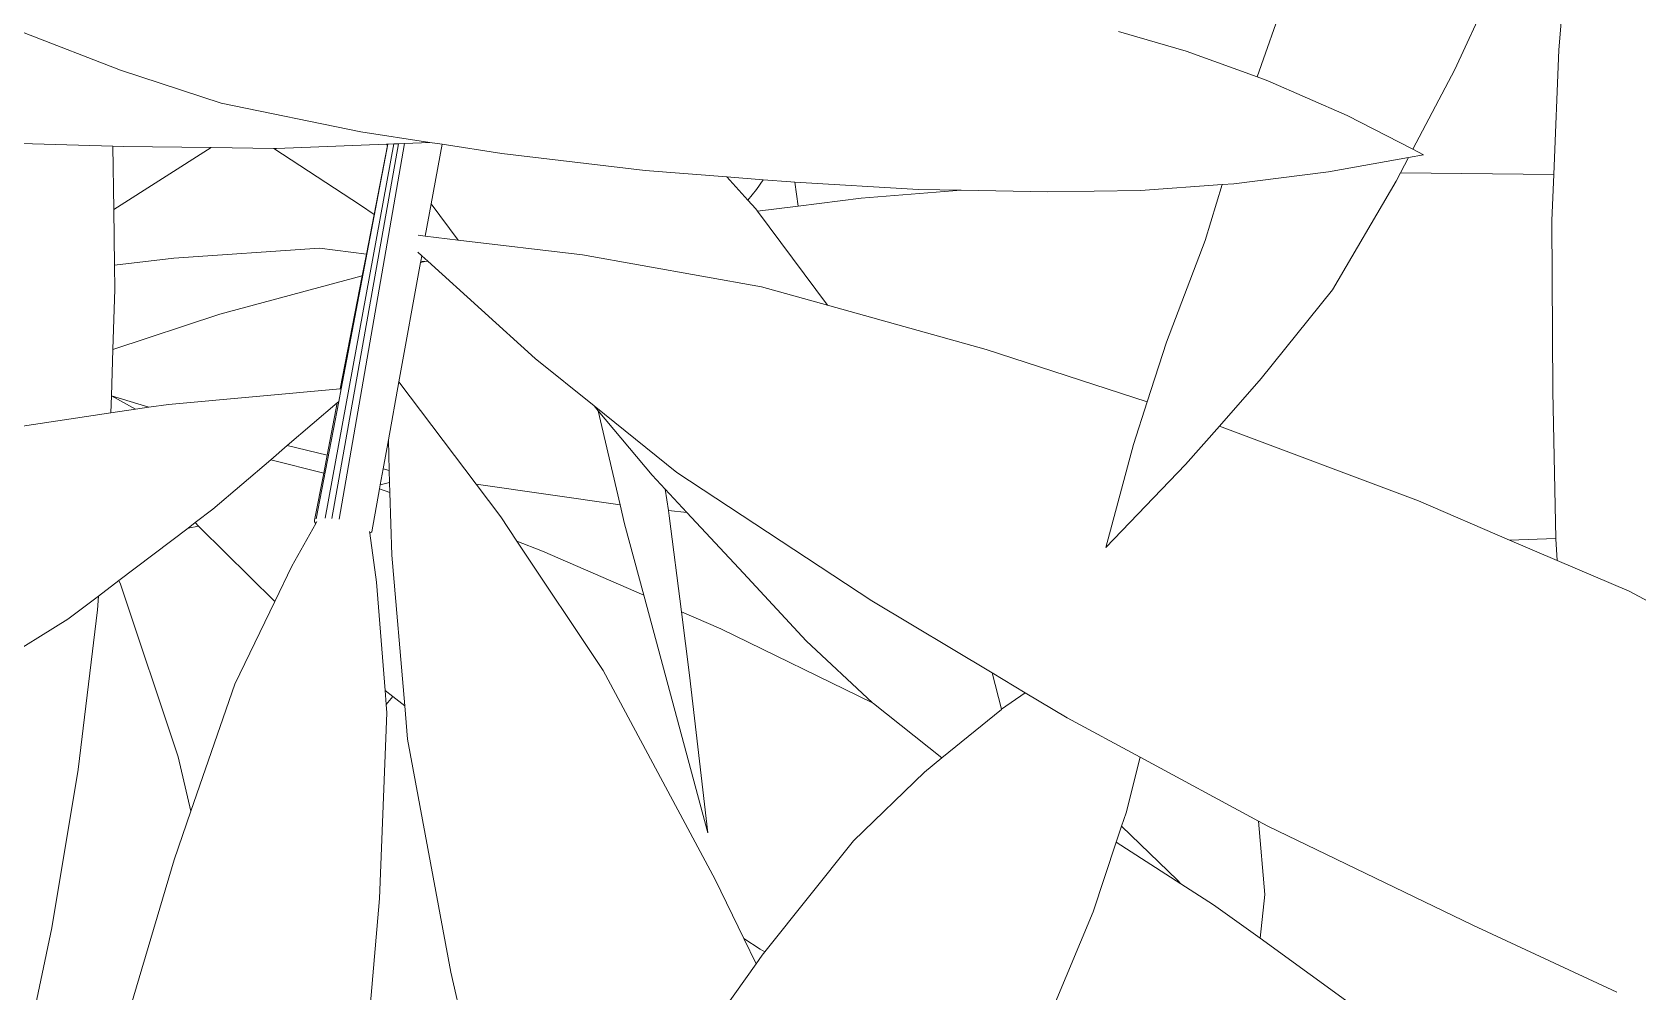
# Model space of a CAD drawing. Header units: millimetres. Extents: x 18 to 174501, y 22 to 24571.
# Drawn here: x 18458.6 to 18596.1, y 21931.9 to 22014.1 of the extents above; entities that cross this region are included whole.
import ezdxf

# ---------------------------------------------------------------- set-up
doc = ezdxf.new("R2010")
doc.units = ezdxf.units.MM
doc.header["$MEASUREMENT"] = 0
doc.layers.add('Edges', color=7, linetype='Continuous', lineweight=18)
doc.layers.add('tampak', color=7, linetype='Continuous')

# ---------------------------------------------------------------- blocks, each defined once
blk = doc.blocks.new('OUTDOOR')
at = {"layer": 'tampak', "transparency": 33554687}
h = blk.add_hatch(dxfattribs=at)
h.set_pattern_fill('CROSS', scale=400)
h.paths.add_polyline_path([(1833117.56, 62258.33), (1829017.56, 62258.33), (1829017.56, 55399.79), (1833117.56, 55399.79)])
blk = doc.blocks.new('BAMBOOPLAN')
at = {"layer": 'Edges'}
for p, q in [((7.0946, -2.2844), (7.1594, -2.1439)), ((7.2219, -2.2601), (7.2296, -2.1703)), ((6.8528, -2.2933), (6.8858, -2.199)), ((6.7663, -2.262), (6.6832, -2.2377)), ((5.4629, -2.2852), (5.345, -2.2394)), ((6.8528, -2.2933), (6.7663, -2.262)), ((7.2157, -2.4127), (7.2219, -2.2601)), ((5.5861, -2.3253), (5.4629, -2.2852)), ((6.8662, -2.2981), (6.8528, -2.2933)), ((7.0433, -2.3819), (7.0946, -2.2844)), ((6.963, -2.3404), (6.8662, -2.2981)), ((5.7569, -2.3604), (5.5861, -2.3253)), ((7.0433, -2.3819), (6.963, -2.3404)), ((5.4536, -2.378), (5.249, -2.3723)), ((5.7882, -2.3756), (5.6539, -2.3808)), ((5.7973, -2.3752), (5.7134, -2.8328)), ((5.8031, -2.375), (5.7213, -2.8333)), ((5.8102, -2.3747), (5.7302, -2.8343)), ((5.7328, -2.6747), (5.79, -2.3755)), ((5.8411, -2.3735), (5.7569, -2.3604)), ((5.7899, -2.3755), (5.7882, -2.3756)), ((5.7895, -2.3773), (5.7882, -2.3756)), ((5.7895, -2.3773), (5.7899, -2.3755)), ((5.79, -2.3755), (5.7899, -2.3755)), ((5.7973, -2.3752), (5.79, -2.3755)), ((5.8031, -2.375), (5.7973, -2.3752)), ((5.8102, -2.3747), (5.8031, -2.375)), ((5.8411, -2.3735), (5.8102, -2.3747)), ((5.8413, -2.3735), (5.8411, -2.3735)), ((5.8561, -2.3758), (5.8413, -2.3735)), ((5.8429, -2.4486), (5.8561, -2.3758)), ((5.9293, -2.3872), (5.8561, -2.3758)), ((5.4663, -2.3783), (5.4536, -2.378)), ((5.4546, -2.4556), (5.4536, -2.378)), ((5.5739, -2.3797), (5.4546, -2.4556)), ((5.5739, -2.3797), (5.4663, -2.3783)), ((5.6505, -2.3807), (5.5739, -2.3797)), ((5.7564, -2.45), (5.6505, -2.3807)), ((5.6539, -2.3808), (5.6505, -2.3807)), ((5.7731, -2.4618), (5.7895, -2.3773)), ((6.1047, -2.4077), (5.9293, -2.3872)), ((7.038, -2.392), (6.9402, -2.4095)), ((7.0282, -2.4106), (7.038, -2.392)), ((7.0564, -2.3887), (7.038, -2.392)), ((7.0564, -2.3887), (7.0433, -2.3819)), ((6.2046, -2.4156), (6.1047, -2.4077)), ((6.9402, -2.4095), (6.8246, -2.424)), ((7.0228, -2.4208), (7.0282, -2.4106)), ((7.2157, -2.4127), (7.0282, -2.4106)), ((7.2134, -2.4689), (7.2157, -2.4127)), ((6.2303, -2.4442), (6.2046, -2.4156)), ((6.2489, -2.4191), (6.2046, -2.4156)), ((6.2303, -2.4442), (6.2406, -2.4312)), ((6.2406, -2.4312), (6.2489, -2.4191)), ((6.2827, -2.4218), (6.2489, -2.4191)), ((6.2876, -2.4221), (6.2827, -2.4218)), ((6.2916, -2.4513), (6.2876, -2.4221)), ((6.4388, -2.431), (6.2876, -2.4221)), ((6.4908, -2.4319), (6.3688, -2.4416)), ((6.4908, -2.4319), (6.4388, -2.431)), ((6.5968, -2.4338), (6.4908, -2.4319)), ((6.7101, -2.4321), (6.5968, -2.4338)), ((6.8102, -2.425), (6.7101, -2.4321)), ((6.7893, -2.4935), (6.8102, -2.425)), ((6.8246, -2.424), (6.8102, -2.425)), ((6.9452, -2.5539), (7.0228, -2.4208)), ((5.7731, -2.4618), (5.7564, -2.45)), ((5.8357, -2.488), (5.8429, -2.4486)), ((5.876, -2.4928), (5.8429, -2.4486)), ((6.2397, -2.4547), (6.2303, -2.4442)), ((6.2916, -2.4513), (6.2418, -2.4575)), ((6.3688, -2.4416), (6.2916, -2.4513)), ((5.4555, -2.5236), (5.4546, -2.4556)), ((5.7636, -2.51), (5.7731, -2.4618)), ((6.2418, -2.4575), (6.2397, -2.4547)), ((6.3275, -2.5724), (6.2418, -2.4575)), ((7.2145, -2.6779), (7.2134, -2.4689)), ((5.8357, -2.488), (5.8268, -2.487)), ((5.876, -2.4928), (5.8357, -2.488)), ((6.0278, -2.5109), (5.876, -2.4928)), ((6.7422, -2.6176), (6.7893, -2.4935)), ((5.7061, -2.5027), (5.5282, -2.5148)), ((5.7636, -2.51), (5.7061, -2.5027)), ((5.7585, -2.5365), (5.7636, -2.51)), ((5.8314, -2.512), (5.8266, -2.5077)), ((5.8302, -2.5185), (5.8314, -2.512)), ((5.8387, -2.5186), (5.8314, -2.512)), ((6.2468, -2.5499), (6.0278, -2.5109)), ((5.5282, -2.5148), (5.4555, -2.5236)), ((5.4559, -2.5531), (5.4555, -2.5236)), ((5.8034, -2.6663), (5.8299, -2.5201)), ((5.8299, -2.5201), (5.8302, -2.5185)), ((5.8353, -2.5192), (5.8299, -2.5201)), ((5.8353, -2.5192), (5.8302, -2.5185)), ((5.8387, -2.5186), (5.8353, -2.5192)), ((5.9702, -2.6376), (5.8387, -2.5186)), ((5.7585, -2.5365), (5.5846, -2.5833)), ((5.7315, -2.6748), (5.7585, -2.5365)), ((6.3275, -2.5724), (6.2468, -2.5499)), ((5.4536, -2.6267), (5.4559, -2.5531)), ((6.8579, -2.6622), (6.9452, -2.5539)), ((5.5846, -2.5833), (5.4536, -2.6267)), ((6.5217, -2.6267), (6.3275, -2.5724)), ((5.4518, -2.6834), (5.4536, -2.6267)), ((6.7185, -2.6907), (6.5217, -2.6267)), ((6.7185, -2.6907), (6.7422, -2.6176)), ((6.042, -2.6955), (5.9702, -2.6376)), ((5.7905, -2.7372), (5.8034, -2.6663)), ((5.8977, -2.7914), (5.8034, -2.6663)), ((6.8068, -2.7203), (6.8579, -2.6622)), ((5.4511, -2.7043), (5.4518, -2.6835)), ((5.4976, -2.6974), (5.4518, -2.6834)), ((5.4518, -2.6835), (5.4518, -2.6834)), ((5.4813, -2.6998), (5.4518, -2.6835)), ((5.5218, -2.6938), (5.7315, -2.6748)), ((5.7298, -2.6904), (5.7328, -2.6747)), ((5.7315, -2.6748), (5.7328, -2.6747)), ((7.218, -2.8577), (7.2145, -2.6779)), ((5.3018, -2.7265), (5.4511, -2.7043)), ((5.4511, -2.7043), (5.4813, -2.6998)), ((5.4813, -2.6998), (5.4976, -2.6974)), ((5.4976, -2.6974), (5.5218, -2.6938)), ((5.6669, -2.7442), (5.7281, -2.6919)), ((5.7024, -2.8339), (5.7298, -2.6904)), ((5.7156, -2.7561), (5.7281, -2.6919)), ((5.7281, -2.6919), (5.7298, -2.6904)), ((6.0471, -2.7016), (6.042, -2.6955)), ((6.1434, -2.7771), (6.042, -2.6955)), ((6.074, -2.8168), (6.0471, -2.7016)), ((6.1133, -2.7805), (6.0471, -2.7016)), ((6.7017, -2.7428), (6.7185, -2.6907)), ((6.7654, -2.7673), (6.8068, -2.7203)), ((7.0503, -2.8119), (6.8068, -2.7203)), ((5.6466, -2.7615), (5.6669, -2.7442)), ((5.7156, -2.7561), (5.6669, -2.7442)), ((5.7841, -2.7728), (5.7905, -2.7372)), ((5.7916, -2.7747), (5.7905, -2.7372)), ((6.6679, -2.8689), (6.7017, -2.7428)), ((5.5759, -2.822), (5.6466, -2.7615)), ((5.7114, -2.7779), (5.6466, -2.7615)), ((5.7114, -2.7779), (5.7156, -2.7561)), ((6.6679, -2.8689), (6.7654, -2.7673)), ((5.7001, -2.8354), (5.7114, -2.7779)), ((5.7805, -2.7923), (5.7841, -2.7728)), ((5.7916, -2.7747), (5.7841, -2.7728)), ((5.792, -2.7895), (5.7916, -2.7747)), ((6.1292, -2.7976), (6.1133, -2.7805)), ((6.3819, -2.9339), (6.1434, -2.7771)), ((5.7701, -2.8498), (5.7797, -2.7969)), ((5.7797, -2.7969), (5.7805, -2.7923)), ((5.7924, -2.8017), (5.7797, -2.7969)), ((5.792, -2.7895), (5.7805, -2.7923)), ((5.7924, -2.8017), (5.792, -2.7895)), ((5.7946, -2.8782), (5.7924, -2.8017)), ((6.074, -2.8168), (5.8977, -2.7914)), ((5.9279, -2.8314), (5.8977, -2.7914)), ((6.1329, -2.8235), (6.1292, -2.7976)), ((6.1555, -2.8259), (6.1292, -2.7976)), ((5.5543, -2.8384), (5.5759, -2.822)), ((6.0793, -2.8397), (6.074, -2.8168)), ((6.1555, -2.8259), (6.1329, -2.8235)), ((6.1338, -2.8301), (6.1329, -2.8235)), ((6.2247, -2.9003), (6.1555, -2.8259)), ((7.1616, -2.8597), (7.0503, -2.8119)), ((5.4611, -2.9092), (5.5456, -2.845)), ((5.5456, -2.845), (5.5543, -2.8384)), ((5.5582, -2.8428), (5.5456, -2.845)), ((5.5582, -2.8428), (5.5543, -2.8384)), ((5.5598, -2.8445), (5.5582, -2.8428)), ((5.6516, -2.9347), (5.5598, -2.8445)), ((5.6725, -2.8916), (5.7018, -2.8394)), ((5.7001, -2.8354), (5.7002, -2.8374)), ((5.7002, -2.8374), (5.7018, -2.8394)), ((5.7018, -2.8394), (5.703, -2.8372)), ((5.9477, -2.8611), (5.9279, -2.8314)), ((6.1028, -2.9272), (6.0793, -2.8397)), ((6.1488, -2.9473), (6.1338, -2.8301)), ((5.7677, -2.8514), (5.7674, -2.8492)), ((5.7701, -2.8498), (5.7677, -2.8514)), ((5.7761, -2.9111), (5.7677, -2.8514)), ((5.9792, -2.8732), (5.9477, -2.8611)), ((6.0533, -3.0192), (5.9477, -2.8611)), ((7.218, -2.8577), (7.1616, -2.8597)), ((7.22, -2.8847), (7.1616, -2.8597)), ((7.2181, -2.8583), (7.218, -2.8577)), ((7.22, -2.8847), (7.2181, -2.8583)), ((5.8106, -3.0625), (5.7946, -2.8782)), ((6.1028, -2.9272), (5.9792, -2.8732)), ((7.3079, -2.9224), (7.22, -2.8847)), ((5.6516, -2.9347), (5.6725, -2.8916)), ((6.3013, -2.9831), (6.2247, -2.9003)), ((5.4361, -2.9282), (5.4611, -2.9092)), ((5.4629, -2.9137), (5.4611, -2.9092)), ((5.5336, -3.1246), (5.4629, -2.9137)), ((5.7865, -3.0438), (5.7761, -2.9111)), ((7.5173, -3.0343), (7.3079, -2.9224)), ((5.3987, -2.9566), (5.4361, -2.9282)), ((5.4112, -3.1401), (5.4348, -2.945)), ((5.4348, -2.945), (5.4361, -2.9282)), ((5.6027, -3.0359), (5.6516, -2.9347)), ((6.181, -3.2177), (6.1028, -2.9272)), ((6.529, -3.0222), (6.3819, -2.9339)), ((5.1559, -3.1066), (5.3987, -2.9566)), ((6.1971, -2.9683), (6.1488, -2.9473)), ((6.1588, -3.0249), (6.1488, -2.9473)), ((6.3825, -3.0586), (6.1971, -2.9683)), ((6.3825, -3.0586), (6.3013, -2.9831)), ((6.1902, -3.2746), (6.0533, -3.0192)), ((6.5405, -3.0664), (6.529, -3.0222)), ((6.5694, -3.0464), (6.529, -3.0222)), ((5.549, -3.1912), (5.6027, -3.0359)), ((6.181, -3.2177), (6.1588, -3.0249)), ((5.7958, -3.051), (5.7865, -3.0438)), ((5.7878, -3.0608), (5.7865, -3.0438)), ((5.7958, -3.051), (5.7878, -3.0608)), ((5.7886, -3.0709), (5.7878, -3.0608)), ((5.8106, -3.0625), (5.7958, -3.051)), ((5.8141, -3.1032), (5.8106, -3.0625)), ((6.3837, -3.0596), (6.3825, -3.0586)), ((6.4674, -3.1261), (6.3837, -3.0596)), ((6.5694, -3.0464), (6.5405, -3.0664)), ((6.6206, -3.0771), (6.5694, -3.0464)), ((5.7797, -3.2981), (5.7886, -3.0709)), ((6.5401, -3.0667), (6.4674, -3.1261)), ((6.5405, -3.0664), (6.5401, -3.0667)), ((6.7098, -3.1253), (6.6206, -3.0771)), ((5.8669, -3.3881), (5.8141, -3.1032)), ((5.379, -3.334), (5.4112, -3.1401)), ((5.549, -3.1912), (5.5336, -3.1246)), ((6.4674, -3.1261), (6.4461, -3.1435)), ((6.7098, -3.1253), (6.6926, -3.1932)), ((6.8546, -3.2034), (6.7098, -3.1253)), ((6.4461, -3.1435), (6.3592, -3.2274)), ((5.5284, -3.2508), (5.549, -3.1912)), ((6.6926, -3.1932), (6.6871, -3.2097)), ((6.6871, -3.2097), (6.6807, -3.2291)), ((6.7555, -3.2756), (6.6871, -3.2097)), ((6.8623, -3.293), (6.8546, -3.2034)), ((6.8658, -3.2095), (6.8546, -3.2034)), ((7.1168, -3.3307), (6.8658, -3.2095)), ((6.3592, -3.2274), (6.2509, -3.3632)), ((6.6807, -3.2291), (6.6523, -3.3145)), ((6.7597, -3.2799), (6.6807, -3.2291)), ((5.4616, -3.4769), (5.5284, -3.2508)), ((6.2252, -3.3469), (6.1902, -3.2746)), ((6.7597, -3.2799), (6.7555, -3.2756)), ((5.7593, -3.535), (5.7797, -3.2981)), ((6.7997, -3.3057), (6.7597, -3.2799)), ((6.8565, -3.3467), (6.8623, -3.293)), ((6.6523, -3.3145), (6.6038, -3.4303)), ((6.8565, -3.3467), (6.7997, -3.3057)), ((5.3382, -3.5262), (5.379, -3.334)), ((7.2928, -3.4125), (7.1168, -3.3307)), ((6.2452, -3.3598), (6.2252, -3.3469)), ((6.2401, -3.3778), (6.2252, -3.3469)), ((6.9791, -3.4353), (6.8565, -3.3467)), ((6.2475, -3.3675), (6.2401, -3.3778)), ((6.2509, -3.3632), (6.2452, -3.3598)), ((6.2509, -3.3632), (6.2475, -3.3675)), ((5.8926, -3.5009), (5.8669, -3.3881)), ((6.2401, -3.3778), (6.1431, -3.5144))]:
    blk.add_line(p, q, dxfattribs=at)

msp = doc.modelspace()

# ---------------------------------------------------------------- block references
at = {"xscale": 69.97983938875464, "yscale": 69.97983938875464, "zscale": 69.97983938875464}
msp.add_blockref('BAMBOOPLAN', (18083.91, 22170.71), dxfattribs=at)
msp.add_blockref('OUTDOOR', (-1811290.76, -40075.32))

doc.saveas('drawing.dxf')
